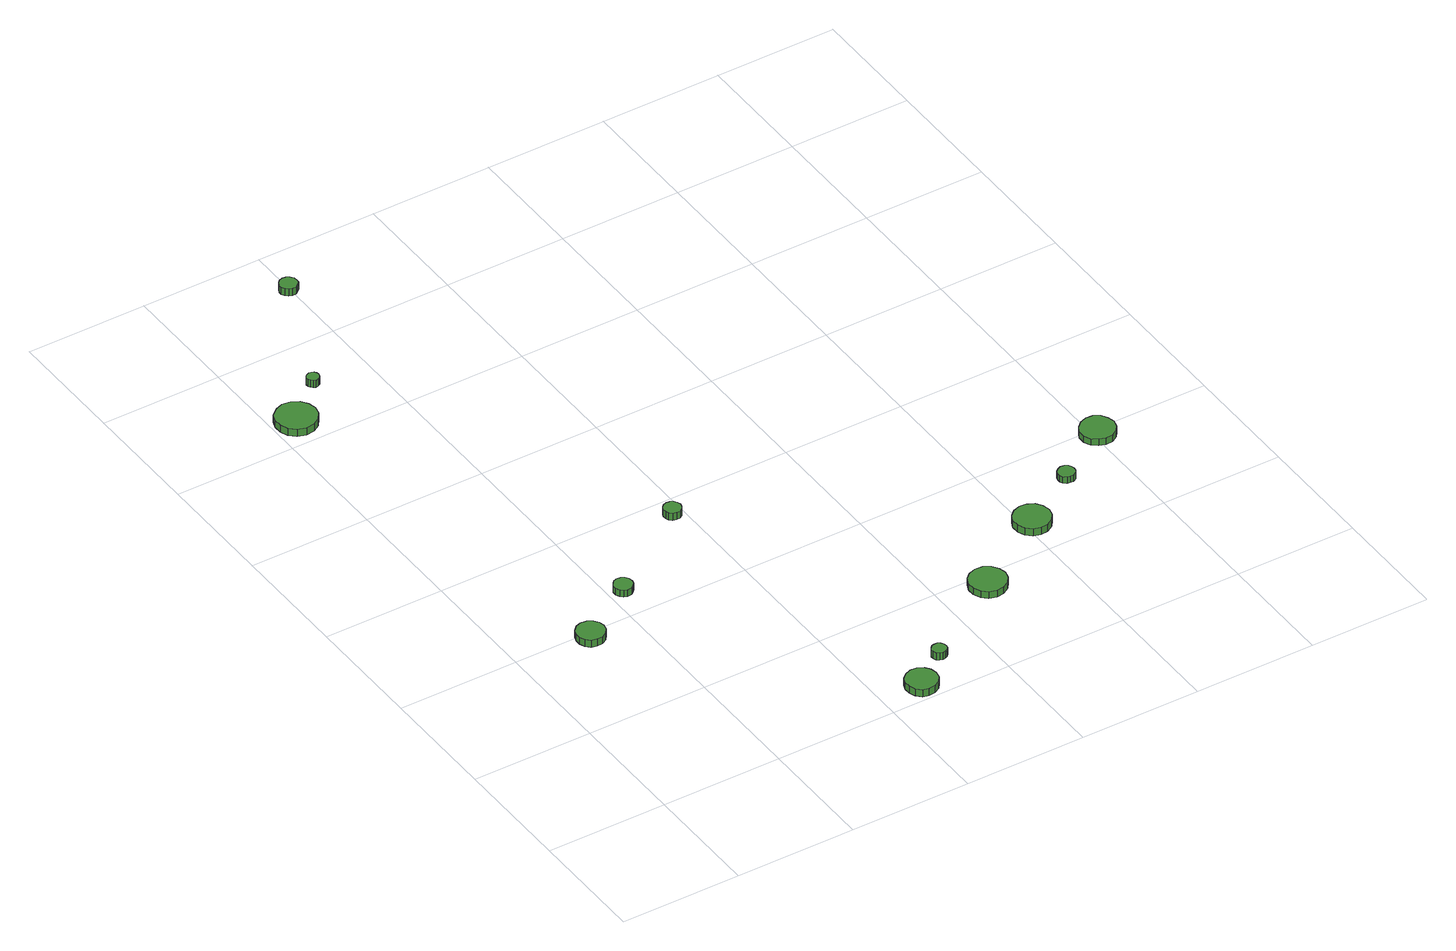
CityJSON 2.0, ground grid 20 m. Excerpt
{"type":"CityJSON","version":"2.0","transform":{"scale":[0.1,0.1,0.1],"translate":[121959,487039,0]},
"CityObjects":{
"tree1":{"type":"SolitaryVegetationObject","attributes":{"function":"something"},"geometry":[{"type":"MultiSurface","lod":"1","boundaries":[[[0,1,2,3,4,5,6,7,8,9,10,11,12,13,14]],[[15,16,17,18,19,20,21,22,23,24,25,26,27,28,29]],[[0,29,28,1]],[[1,28,27,2]],[[2,27,26,3]],[[3,26,25,4]],[[4,25,24,5]],[[5,24,23,6]],[[6,23,22,7]],[[7,22,21,8]],[[8,21,20,9]],[[9,20,19,10]],[[10,19,18,11]],[[11,18,17,12]],[[12,17,16,13]],[[13,16,15,14]],[[14,15,29,0]]]}]},
"tree2":{"type":"SolitaryVegetationObject","attributes":{"function":"something"},"geometry":[{"type":"MultiSurface","lod":"1","boundaries":[[[30,31,32,33,34,35,36,37,38,39,40,41,42,43,44]],[[45,46,47,48,49,50,51,52,53,54,55,56,57,58,59]],[[30,59,58,31]],[[31,58,57,32]],[[32,57,56,33]],[[33,56,55,34]],[[34,55,54,35]],[[35,54,53,36]],[[36,53,52,37]],[[37,52,51,38]],[[38,51,50,39]],[[39,50,49,40]],[[40,49,48,41]],[[41,48,47,42]],[[42,47,46,43]],[[43,46,45,44]],[[44,45,59,30]]]}]},
"tree3":{"type":"SolitaryVegetationObject","attributes":{"function":"something"},"geometry":[{"type":"MultiSurface","lod":"1","boundaries":[[[60,61,62,63,64,65,66,67,68,69,70,71,72,73,74]],[[75,76,77,78,79,80,81,82,83,84,85,86,87,88,89]],[[60,89,88,61]],[[61,88,87,62]],[[62,87,86,63]],[[63,86,85,64]],[[64,85,84,65]],[[65,84,83,66]],[[66,83,82,67]],[[67,82,81,68]],[[68,81,80,69]],[[69,80,79,70]],[[70,79,78,71]],[[71,78,77,72]],[[72,77,76,73]],[[73,76,75,74]],[[74,75,89,60]]]}]},
"tree4":{"type":"SolitaryVegetationObject","attributes":{"function":"something"},"geometry":[{"type":"MultiSurface","lod":"1","boundaries":[[[90,91,92,93,94,95,96,97,98,99,100,101,102,103,104]],[[105,106,107,108,109,110,111,112,113,114,115,116,117,118,119]],[[90,119,118,91]],[[91,118,117,92]],[[92,117,116,93]],[[93,116,115,94]],[[94,115,114,95]],[[95,114,113,96]],[[96,113,112,97]],[[97,112,111,98]],[[98,111,110,99]],[[99,110,109,100]],[[100,109,108,101]],[[101,108,107,102]],[[102,107,106,103]],[[103,106,105,104]],[[104,105,119,90]]]}]},
"tree5":{"type":"SolitaryVegetationObject","attributes":{"function":"something"},"geometry":[{"type":"MultiSurface","lod":"1","boundaries":[[[120,121,122,123,124,125,126,127,128,129,130,131,132,133,134]],[[135,136,137,138,139,140,141,142,143,144,145,146,147,148,149]],[[120,149,148,121]],[[121,148,147,122]],[[122,147,146,123]],[[123,146,145,124]],[[124,145,144,125]],[[125,144,143,126]],[[126,143,142,127]],[[127,142,141,128]],[[128,141,140,129]],[[129,140,139,130]],[[130,139,138,131]],[[131,138,137,132]],[[132,137,136,133]],[[133,136,135,134]],[[134,135,149,120]]]}]},
"tree6":{"type":"SolitaryVegetationObject","attributes":{"function":"something"},"geometry":[{"type":"MultiSurface","lod":"1","boundaries":[[[150,151,152,153,154,155,156,157,158,159,160,161,162,163,164]],[[165,166,167,168,169,170,171,172,173,174,175,176,177,178,179]],[[150,179,178,151]],[[151,178,177,152]],[[152,177,176,153]],[[153,176,175,154]],[[154,175,174,155]],[[155,174,173,156]],[[156,173,172,157]],[[157,172,171,158]],[[158,171,170,159]],[[159,170,169,160]],[[160,169,168,161]],[[161,168,167,162]],[[162,167,166,163]],[[163,166,165,164]],[[164,165,179,150]]]}]},
"tree7":{"type":"SolitaryVegetationObject","attributes":{"function":"something"},"geometry":[{"type":"MultiSurface","lod":"1","boundaries":[[[180,181,182,183,184,185,186,187,188,189,190,191,192,193,194]],[[195,196,197,198,199,200,201,202,203,204,205,206,207,208,209]],[[180,209,208,181]],[[181,208,207,182]],[[182,207,206,183]],[[183,206,205,184]],[[184,205,204,185]],[[185,204,203,186]],[[186,203,202,187]],[[187,202,201,188]],[[188,201,200,189]],[[189,200,199,190]],[[190,199,198,191]],[[191,198,197,192]],[[192,197,196,193]],[[193,196,195,194]],[[194,195,209,180]]]}]},
"tree8":{"type":"SolitaryVegetationObject","attributes":{"function":"something"},"geometry":[{"type":"MultiSurface","lod":"1","boundaries":[[[210,211,212,213,214,215,216,217,218,219,220,221,222,223,224]],[[225,226,227,228,229,230,231,232,233,234,235,236,237,238,239]],[[210,239,238,211]],[[211,238,237,212]],[[212,237,236,213]],[[213,236,235,214]],[[214,235,234,215]],[[215,234,233,216]],[[216,233,232,217]],[[217,232,231,218]],[[218,231,230,219]],[[219,230,229,220]],[[220,229,228,221]],[[221,228,227,222]],[[222,227,226,223]],[[223,226,225,224]],[[224,225,239,210]]]}]},
"tree9":{"type":"SolitaryVegetationObject","attributes":{"function":"something"},"geometry":[{"type":"MultiSurface","lod":"1","boundaries":[[[240,241,242,243,244,245,246,247,248,249,250,251,252,253,254]],[[255,256,257,258,259,260,261,262,263,264,265,266,267,268,269]],[[240,269,268,241]],[[241,268,267,242]],[[242,267,266,243]],[[243,266,265,244]],[[244,265,264,245]],[[245,264,263,246]],[[246,263,262,247]],[[247,262,261,248]],[[248,261,260,249]],[[249,260,259,250]],[[250,259,258,251]],[[251,258,257,252]],[[252,257,256,253]],[[253,256,255,254]],[[254,255,269,240]]]}]},
"tree10":{"type":"SolitaryVegetationObject","attributes":{"function":"something"},"geometry":[{"type":"MultiSurface","lod":"1","boundaries":[[[270,271,272,273,274,275,276,277,278,279,280,281,282,283,284]],[[285,286,287,288,289,290,291,292,293,294,295,296,297,298,299]],[[270,299,298,271]],[[271,298,297,272]],[[272,297,296,273]],[[273,296,295,274]],[[274,295,294,275]],[[275,294,293,276]],[[276,293,292,277]],[[277,292,291,278]],[[278,291,290,279]],[[279,290,289,280]],[[280,289,288,281]],[[281,288,287,282]],[[282,287,286,283]],[[283,286,285,284]],[[284,285,299,270]]]}]},
"tree11":{"type":"SolitaryVegetationObject","attributes":{"function":"something"},"geometry":[{"type":"MultiSurface","lod":"1","boundaries":[[[300,301,302,303,304,305,306,307,308,309,310,311,312,313,314]],[[315,316,317,318,319,320,321,322,323,324,325,326,327,328,329]],[[300,329,328,301]],[[301,328,327,302]],[[302,327,326,303]],[[303,326,325,304]],[[304,325,324,305]],[[305,324,323,306]],[[306,323,322,307]],[[307,322,321,308]],[[308,321,320,309]],[[309,320,319,310]],[[310,319,318,311]],[[311,318,317,312]],[[312,317,316,313]],[[313,316,315,314]],[[314,315,329,300]]]}]},
"tree12":{"type":"SolitaryVegetationObject","attributes":{"function":"something"},"geometry":[{"type":"MultiSurface","lod":"1","boundaries":[[[330,331,332,333,334,335,336,337,338,339,340,341,342,343,344]],[[345,346,347,348,349,350,351,352,353,354,355,356,357,358,359]],[[330,359,358,331]],[[331,358,357,332]],[[332,357,356,333]],[[333,356,355,334]],[[334,355,354,335]],[[335,354,353,336]],[[336,353,352,337]],[[337,352,351,338]],[[338,351,350,339]],[[339,350,349,340]],[[340,349,348,341]],[[341,348,347,342]],[[342,347,346,343]],[[343,346,345,344]],[[344,345,359,330]]]}]}
},
"vertices":[
[146,387,16],[144,396,16],[138,404,16],[130,409,16],[120,410,16],[111,407,16],[104,400,16],[101,392,16],[101,382,16],[104,374,16],[111,367,16],[120,365,16],[130,365,16],[138,370,16],[144,378,16],[144,378,3],[138,370,3],[130,365,3],[120,365,3],[111,367,3],[104,374,3],[101,382,3],[101,392,3],[104,400,3],[111,407,3],[120,410,3],[130,409,3],[138,404,3],[144,396,3],[146,387,3],
[71,1048,15],[68,1061,15],[60,1072,15],[48,1079,15],[34,1081,15],[21,1076,15],[10,1067,15],[5,1054,15],[5,1041,15],[10,1028,15],[21,1019,15],[34,1014,15],[48,1016,15],[60,1023,15],[68,1034,15],[68,1034,2],[60,1023,2],[48,1016,2],[34,1014,2],[21,1019,2],[10,1028,2],[5,1041,2],[5,1054,2],[10,1067,2],[21,1076,2],[34,1081,2],[48,1079,2],[60,1072,2],[68,1061,2],[71,1048,2],
[239,455,14],[238,462,14],[234,467,14],[229,470,14],[222,471,14],[216,469,14],[212,464,14],[209,459,14],[209,452,14],[212,446,14],[216,442,14],[222,440,14],[229,441,14],[234,444,14],[238,449,14],[238,449,2],[234,444,2],[229,441,2],[222,440,2],[216,442,2],[212,446,2],[209,452,2],[209,459,2],[212,464,2],[216,469,2],[222,471,2],[229,470,2],[234,467,2],[238,462,2],[239,455,2],
[118,1112,15],[117,1116,15],[115,1119,15],[111,1121,15],[107,1122,15],[103,1120,15],[100,1118,15],[98,1114,15],[98,1109,15],[100,1106,15],[103,1103,15],[107,1101,15],[111,1102,15],[115,1104,15],[117,1107,15],[117,1107,2],[115,1104,2],[111,1102,2],[107,1101,2],[103,1103,2],[100,1106,2],[98,1109,2],[98,1114,2],[100,1118,2],[103,1120,2],[107,1122,2],[111,1121,2],[115,1119,2],[117,1116,2],[118,1112,2],
[495,31,14],[493,42,14],[487,50,14],[477,56,14],[466,57,14],[456,53,14],[448,46,14],[444,36,14],[444,26,14],[448,16,14],[456,8,14],[466,5,14],[477,6,14],[487,12,14],[493,20,14],[493,20,1],[487,12,1],[477,6,1],[466,5,1],[456,8,1],[448,16,1],[444,26,1],[444,36,1],[448,46,1],[456,53,1],[466,57,1],[477,56,1],[487,50,1],[493,42,1],[495,31,1],
[396,567,15],[394,573,15],[391,577,15],[386,580,15],[380,581,15],[374,579,15],[370,575,15],[368,570,15],[368,564,15],[370,558,15],[374,554,15],[380,553,15],[386,553,15],[391,556,15],[394,561,15],[394,561,2],[391,556,2],[386,553,2],[380,553,2],[374,554,2],[370,558,2],[368,564,2],[368,570,2],[370,575,2],[374,579,2],[380,581,2],[386,580,2],[391,577,2],[394,573,2],[396,567,2],
[542,77,14],[541,82,14],[538,86,14],[534,89,14],[529,89,14],[524,88,14],[520,84,14],[518,80,14],[518,75,14],[520,70,14],[524,67,14],[529,65,14],[534,66,14],[538,68,14],[541,72,14],[541,72,1],[538,68,1],[534,66,1],[529,65,1],[524,67,1],[520,70,1],[518,75,1],[518,80,1],[520,84,1],[524,88,1],[529,89,1],[534,89,1],[538,86,1],[541,82,1],[542,77,1],
[209,1311,19],[208,1317,19],[204,1322,19],[199,1325,19],[193,1326,19],[187,1324,19],[183,1320,19],[180,1314,19],[180,1308,19],[183,1303,19],[187,1299,19],[193,1297,19],[199,1298,19],[204,1301,19],[208,1305,19],[208,1305,6],[204,1301,6],[199,1298,6],[193,1297,6],[187,1299,6],[183,1303,6],[180,1308,6],[180,1314,6],[183,1320,6],[187,1324,6],[193,1326,6],[199,1325,6],[204,1322,6],[208,1317,6],[209,1311,6],
[707,173,16],[704,185,16],[697,195,16],[686,202,16],[673,203,16],[661,199,16],[652,191,16],[647,179,16],[647,167,16],[652,155,16],[661,147,16],[673,143,16],[686,145,16],[697,151,16],[704,161,16],[704,161,4],[697,151,4],[686,145,4],[673,143,4],[661,147,4],[652,155,4],[647,167,4],[647,179,4],[652,191,4],[661,199,4],[673,203,4],[686,202,4],[697,195,4],[704,185,4],[707,173,4],
[842,263,15],[839,276,15],[832,286,15],[821,292,15],[809,293,15],[797,289,15],[788,281,15],[783,270,15],[783,257,15],[788,246,15],[797,237,15],[809,234,15],[821,235,15],[832,241,15],[839,251,15],[839,251,2],[832,241,2],[821,235,2],[809,234,2],[797,237,2],[788,246,2],[783,257,2],[783,270,2],[788,281,2],[797,289,2],[809,293,2],[821,292,2],[832,286,2],[839,276,2],[842,263,2],
[926,326,14],[925,332,14],[922,336,14],[917,339,14],[911,340,14],[906,338,14],[901,334,14],[899,329,14],[899,323,14],[901,318,14],[906,314,14],[911,313,14],[917,313,14],[922,316,14],[925,321,14],[925,321,2],[922,316,2],[917,313,2],[911,313,2],[906,314,2],[901,318,2],[899,323,2],[899,329,2],[901,334,2],[906,338,2],[911,340,2],[917,339,2],[922,336,2],[925,332,2],[926,326,2],
[1035,388,14],[1032,399,14],[1026,409,14],[1016,415,14],[1004,416,14],[993,412,14],[984,404,14],[979,394,14],[979,382,14],[984,371,14],[993,364,14],[1004,360,14],[1016,361,14],[1026,367,14],[1032,376,14],[1032,376,2],[1026,367,2],[1016,361,2],[1004,360,2],[993,364,2],[984,371,2],[979,382,2],[979,394,2],[984,404,2],[993,412,2],[1004,416,2],[1016,415,2],[1026,409,2],[1032,399,2],[1035,388,2]
]}
